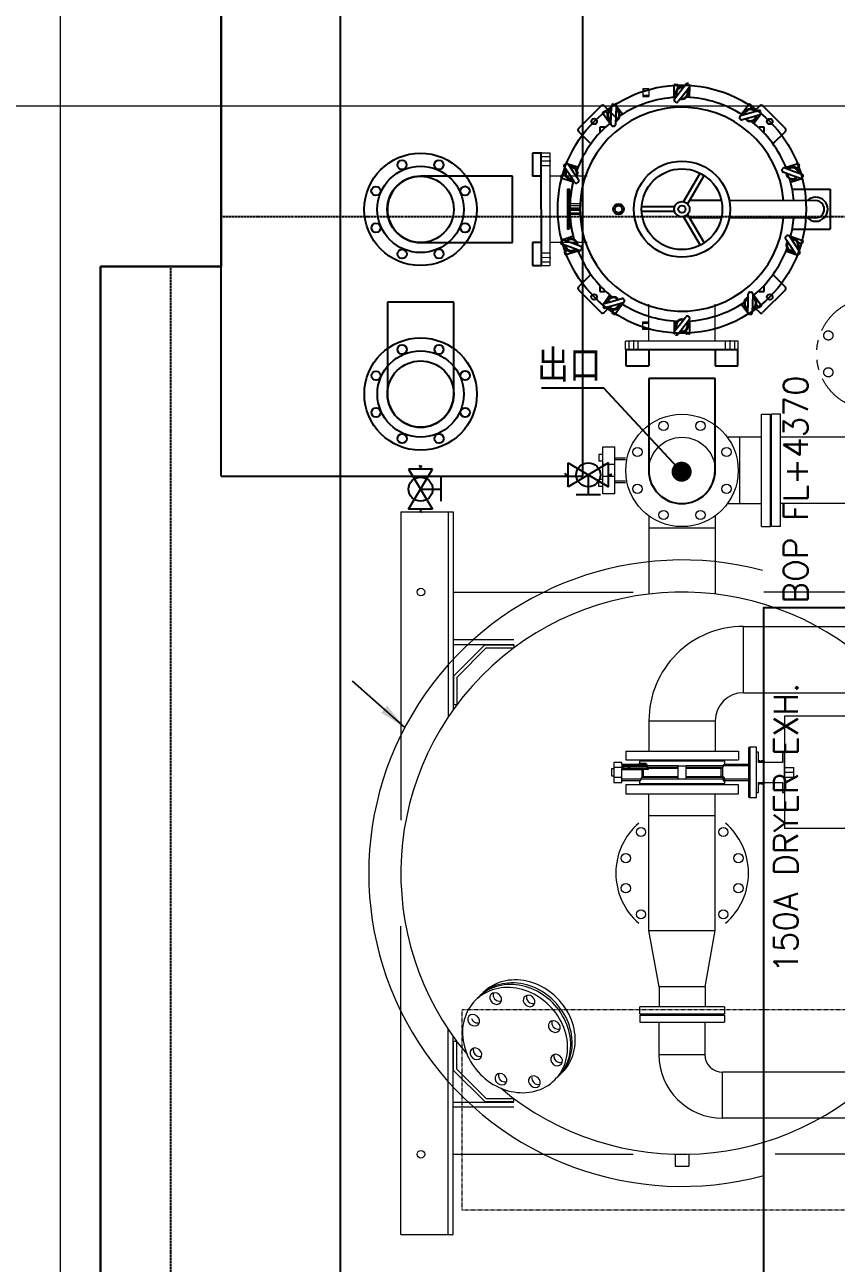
# Model space of a CAD drawing. Extents: x 0 to 160756, y 0 to 229247.
# Drawn here: x 54046 to 56066, y 92093 to 95177 of the extents above; entities that cross this region are included whole.
import ezdxf
from ezdxf.xclip import XClip

# ---------------------------------------------------------------- set-up
doc = ezdxf.new("R2010")
doc.units = 0
doc.header["$LTSCALE"] = 10
doc.header["$XCLIPFRAME"] = 2
for name, pattern in [('H12設備棟3F$0$CENTERK5', [6.916, 6.667, -0.083, 0.083, -0.083]), ('H12設備棟3F$0$DOTK1', [0.1, 0.05, -0.05]), ('H12設備棟3F$0$HIDDEN', [0.375, 0.25, -0.125]), ('H12設備棟3F$0$STYLE_18', [0.23669, 0.118345, -0.118345]), ('XCM7P30CDA$0$CENTER', [50.8, 31.75, -6.35, 6.35, -6.35]), ('XCM7Q30CDA-200K$0$ACAD_ISO04W100', [30, 24, -3, 0, -3]), ('XCM7Q30CDA-200K$0$DASHED2', [9.525, 6.35, -3.175]), ('XCM7Q30CDA-200K$0$PHANTOM', [2.5, 1.25, -0.25, 0.25, -0.25, 0.25, -0.25])]:
    doc.linetypes.add(name, pattern=pattern)
for name, color, linetype in [('H12設備棟3F$0$ARC-BEAM', 252, 'H12設備棟3F$0$HIDDEN'), ('H12設備棟3F$0$H-SIN', 252, 'H12設備棟3F$0$CENTERK5'), ('H12設備棟3F$0$KABE1', 252, 'Continuous'), ('H12設備棟3F$0$SETUBID', 252, 'H12設備棟3F$0$DOTK1'), ('H12設備棟3F$0$\uf4c9\ue50a', 252, 'Continuous'), ('XCM7P30CDA$0$CCL', 252, 'XCM7P30CDA$0$CENTER'), ('XCM7P30CDA$0$U-CDA-PIPE', 252, 'Continuous'), ('XCM7P30CDA$0$U-CDA-TXT-01', 252, 'Continuous'), ('XCM7Q30CDA-200K$0$UER-FUTUER', 9, 'Continuous'), ('XCM7Q30CDA-200K$0$圖層1', 1, 'Continuous')]:
    doc.layers.add(name, color=color, linetype=linetype)
doc.styles.add('XCM7P30CDA$0$aa-txt', font='simplex.shx', dxfattribs={"width": 0.8, "bigfont": 'chineset.shx'})
doc.styles.add('XCM7Q30CDA-200K$0$Standard', font='txt.shx', dxfattribs={"bigfont": 'chineset.shx'})
doc.dimstyles.new('XCM7Q30CDA-200K$0$STANDARD', dxfattribs={"dimtxt": 0.18, "dimasz": 0.18, "dimexe": 0.18, "dimexo": 0.0625, "dimgap": 0.09, "dimtad": 0, "dimtih": 1, "dimtoh": 1, "dimdec": 4, "dimzin": 0, "dimdsep": 46, "dimtxsty": 'XCM7Q30CDA-200K$0$Standard', "dimcen": 0.09, "dimadec": 0, "dimazin": 0, "dimtfac": 1, "dimtdec": 4, "dimtofl": 0, "dimtmove": 0, "dimatfit": 3, "dimfxl": 1, "dimtolj": 1, "dimtzin": 0, "dimarcsym": 0})

# ---------------------------------------------------------------- blocks, each defined once
blk = doc.blocks.new('H12設備棟3F')
at = {"layer": 'H12設備棟3F$0$ARC-BEAM'}
for p, q in [((54535.2, 94700.3), (62735.2, 94700.3)), ((54410.2, 86525.3), (54410.2, 94575.3))]:
    blk.add_line(p, q, dxfattribs=at)
at = {"layer": 'H12設備棟3F$0$H-SIN', "lineweight": 5}
for p, q in [((54135.2, 61882.1), (54135.2, 107531.3)), ((31421.4, 94975.3), (81271.4, 94975.3))]:
    blk.add_line(p, q, dxfattribs=at)
at = {"layer": 'H12設備棟3F$0$KABE1', "linetype": 'Continuous', "lineweight": 30}
for p, q in [((54535.2, 95375.3), (54535.2, 94575.3)), ((54235.2, 94575.3), (54235.2, 86525.3)), ((54535.2, 94575.3), (54235.2, 94575.3))]:
    blk.add_line(p, q, dxfattribs=at)
at = {"layer": 'H12設備棟3F$0$SETUBID', "linetype": 'H12設備棟3F$0$STYLE_18', "lineweight": 5}
blk.add_lwpolyline([(55135.2, 92725.3), (60635.2, 92725.3), (60635.2, 92225.3), (55135.2, 92225.3)], close=True, dxfattribs=at)
at = {"layer": 'H12設備棟3F$0$\uf4c9\ue50a'}
for p, q in [((54535.2, 94053.5), (54535.2, 95853.5)), ((55435.2, 94053.5), (55435.2, 95853.5)), ((54535.2, 94053.5), (55435.2, 94053.5))]:
    blk.add_line(p, q, dxfattribs=at)
blk.add_lwpolyline([(59885.2, 93725.3), (55885.2, 93725.3), (55885.2, 91225.3), (59885.2, 91225.3)], close=True, dxfattribs=at)
blk = doc.blocks.new('XCM7Q30CDA-200K$0$6F10K側')
at = {"layer": 'XCM7Q30CDA-200K$0$圖層1', "linetype": 'ByBlock', "lineweight": 13}
for p, q in [((0, 23), (0, 3)), ((280, 23), (280, 3))]:
    blk.add_line(p, q, dxfattribs=at)
at = {"layer": 'XCM7Q30CDA-200K$0$圖層1', "lineweight": 13}
for p, q in [((1, 24), (279, 24)), ((1, 2), (279, 2)), ((57.4, 2), (57.4, -89.8)), ((222.6, 2), (222.6, -89.8))]:
    blk.add_line(p, q, dxfattribs=at)
at = {"layer": 'XCM7Q30CDA-200K$0$圖層1', "linetype": 'XCM7Q30CDA-200K$0$DASHED2', "lineweight": 13}
for p, q in [((8.5, 24), (8.5, 2)), ((31.5, 24), (31.5, 2)), ((248.5, 24), (248.5, 2)), ((271.5, 24), (271.5, 2))]:
    blk.add_line(p, q, dxfattribs=at)
at = {"layer": 'XCM7Q30CDA-200K$0$圖層1', "linetype": 'XCM7Q30CDA-200K$0$ACAD_ISO04W100', "lineweight": 13}
for p, q in [((20, 26), (20, 0)), ((260, 26), (260, 0))]:
    blk.add_line(p, q, dxfattribs=at)
at = {"layer": 'XCM7Q30CDA-200K$0$圖層1', "linetype": 'ByBlock', "lineweight": 13}
for centre, start, end in [((1, 23), 90, 180), ((1, 3), 180, 270), ((279, 23), 0, 90), ((279, 3), 270, 0)]:
    blk.add_arc(centre, 1, start, end, dxfattribs=at)
blk = doc.blocks.new('XCM7Q30CDA-200K$0$A$C3A915B38')
at = {"lineweight": 20}
for p, q in [((32, 26.5), (0, 26.5)), ((0, 26.5), (0, 0)), ((32, 26.5), (32, 0)), ((32, 0), (0, 0))]:
    blk.add_line(p, q, dxfattribs=at)
at = {"linetype": 'XCM7Q30CDA-200K$0$DASHED2', "lineweight": 20}
for p, q in [((0, 22.2), (32, 22.2)), ((0, 4.2), (32, 4.2))]:
    blk.add_line(p, q, dxfattribs=at)
blk = doc.blocks.new('XCM7Q30CDA-200K$0$2分內牙')
at = {"lineweight": 18}
for p, q in [((0, 14.5), (0, 0)), ((19, 0), (0, 0)), ((18.5, 15), (0.5, 15)), ((19, 0), (19, 14.5))]:
    blk.add_line(p, q, dxfattribs=at)
at = {"linetype": 'XCM7Q30CDA-200K$0$DASHED2', "lineweight": 18}
for p, q in [((3.5, 15), (3.5, 0)), ((15.5, 15), (15.5, 0))]:
    blk.add_line(p, q, dxfattribs=at)
at = {"lineweight": 18}
for centre, start, end in [((0.5, 14.5), 90, 180), ((18.5, 14.5), 0, 90)]:
    blk.add_arc(centre, 0.5, start, end, dxfattribs=at)
blk = doc.blocks.new('XCM7Q30CDA-200K$0$_Dot')
at = {"color": 0, "linetype": 'ByBlock', "lineweight": -2}
blk.add_line((-0.5, 0), (-1, 0), dxfattribs=at)
at = {"color": 0, "linetype": 'ByBlock', "const_width": 0.5}
blk.add_lwpolyline([(-0.25, 0, 1), (0.25, 0, 1)], format="xyb", close=True, dxfattribs=at)
blk = doc.blocks.new('XCM7P30CDA$0$A$C9a307472')
at = {"layer": 'XCM7P30CDA$0$CCL'}
blk.add_line((29850, -8197.4), (29850, 27548.6), dxfattribs=at)
blk = doc.blocks.new('XCM7P30CDA$0$F22P2-CDA-07-C20-00$0$FlangeSide-16.52x10KG')
for p, q in [((-2.2, 14), (-2.2, 8.26)), ((0, 14), (-2.2, 14)), ((0, -14), (0, 14)), ((0, 8.26), (-2.2, 8.26)), ((0, -8.26), (-2.2, -8.26)), ((-2.2, -8.26), (-2.2, -14)), ((-2.2, -14), (0, -14))]:
    blk.add_line(p, q)
blk = doc.blocks.new('XCM7P30CDA$0$F22P2-CDA-07-C20-00$0$MV2-Ball-FTT')
for p, q in [((-3, 5), (3, 5)), ((0, 0), (0, 5)), ((-5.5, 0), (-5.85, 0.35)), ((-5.5, 0), (-5.85, -0.35)), ((-5, 0), (-5.5, 0)), ((-5, -3), (5, 3)), ((5, -3), (-5, 3)), ((-5, 3), (-5, -3)), ((5, 3), (5, -3)), ((5, 0), (5.5, 0)), ((5.5, 0), (5.85, 0.35)), ((5.5, 0), (5.85, -0.35))]:
    blk.add_line(p, q)
blk.add_circle((0, 0), 3)
blk = doc.blocks.new('XCM7P30CDA$0$F22P2-CDA-07-C20-00$0$Flange-16.52x10KG')
for centre, radius in [((0, 0), 14), ((0, 0), 10.75), ((-4.59, 11.09), 1.15), ((4.59, 11.09), 1.15), ((0, 0), 8.26), ((-11.09, 4.59), 1.15), ((11.09, 4.59), 1.15), ((-11.09, -4.59), 1.15), ((11.09, -4.59), 1.15), ((-4.59, -11.09), 1.15), ((4.59, -11.09), 1.15)]:
    blk.add_circle(centre, radius)
blk = doc.blocks.new('XCM7P30CDA$0$F22P2-CDA-07-C20-00$0$LRElbowDown-16.52')
for p, q in [((22.86, 8.26), (0, 8.26)), ((22.86, -8.26), (22.86, 8.26)), ((0, -8.26), (22.86, -8.26))]:
    blk.add_line(p, q)
blk.add_arc((0, 0), 8.26, 90, 270)
blk = doc.blocks.new('XCM7P30CDA$0$F22P2-CDA-07-C20-00$0$FlangeSide-16.52x150LB')
for p, q in [((-4, 13.95), (-4, 8.26)), ((0, 13.95), (-4, 13.95)), ((0, -13.95), (0, 13.95)), ((0, 8.26), (-4, 8.26)), ((0, -8.26), (-4, -8.26)), ((-4, -8.26), (-4, -13.95)), ((-4, -13.95), (0, -13.95))]:
    blk.add_line(p, q)
blk = doc.blocks.new('XCM7P30CDA$0$A$Cefb5f231')
at = {"layer": 'XCM7P30CDA$0$U-CDA-PIPE'}
for name, p, xscale, yscale, zscale, rotation in [('XCM7P30CDA$0$F22P2-CDA-07-C20-00$0$Flange-16.52x10KG', (-3807, 470.5), 9.999999999999998, 9.999999999999998, 9.999999999999998, 0.03842044991236915), ('XCM7P30CDA$0$F22P2-CDA-07-C20-00$0$FlangeSide-16.52x10KG', (-3506.4, 470.7), 9.999999999999998, 9.999999999999998, 9.999999999999998, 0.03842044991236915), ('XCM7P30CDA$0$F22P2-CDA-07-C20-00$0$LRElbowDown-16.52', (-3807, 470.5), 9.999999999999998, 9.999999999999998, 9.999999999999998, 0.03842044991226738), ('XCM7P30CDA$0$F22P2-CDA-07-C20-00$0$LRElbowDown-16.52', (-3806.7, 470.5), 9.999999999999998, 9.999999999999998, 9.999999999999998, 0.01573800234909779), ('XCM7P30CDA$0$F22P2-CDA-07-C20-00$0$LRElbowDown-16.52', (-3806.8, 10.7), 10, 10, 10, 90.03842044991228), ('XCM7P30CDA$0$F22P2-CDA-07-C20-00$0$Flange-16.52x10KG', (-3806.8, 10.7), 9.999999999999998, 9.999999999999998, 9.999999999999998, 0.03842044991236915), ('XCM7P30CDA$0$F22P2-CDA-07-C20-00$0$FlangeSide-16.52x150LB', (-3156.5, 121), 10.00000000000002, 10.00000000000002, 10.00000000000002, 90), ('XCM7P30CDA$0$F22P2-CDA-07-C20-00$0$LRElbowDown-16.52', (-3156.5, -179.6), 10, 10, 10, 90.01573800234904), ('XCM7P30CDA$0$F22P2-CDA-07-C20-00$0$MV2-Ball-FTT', (-3806.8, -226.2), 10, 10, 10, 270.015738002349), ('XCM7P30CDA$0$F22P2-CDA-07-C20-00$0$MV2-Ball-FTT', (-3389.4, -190.5), 9.999999999999998, 9.999999999999998, 9.999999999999998, 180.015738002349)]:
    blk.add_blockref(name, p, dxfattribs=dict(at, xscale=xscale, yscale=yscale, zscale=zscale, rotation=rotation))
blk = doc.blocks.new('XCM7P30CDA')
at = {"color": 4}
ref = blk.add_blockref('XCM7P30CDA$0$A$C9a307472', (24285.2, 95852.5), dxfattribs=at)
XClip(ref).set_block_clipping_path([(28505.8252583833, 11204.571428573), (50624.999999999, 21456.3991779214)])
blk.add_blockref('XCM7P30CDA$0$A$Cefb5f231', (58838.3, 94247.1))
at = {"layer": 'XCM7P30CDA$0$U-CDA-TXT-01', "style": 'XCM7P30CDA$0$aa-txt'}
for s, p in [('BOP FL+4370', (55994.9, 93735.8)), ('150A DRYER EXH.', (55970.6, 92816.2))]:
    blk.add_text(s, height=60, rotation=90, dxfattribs=at).set_placement(p)
blk = doc.blocks.new('XCM7Q30CDA-200K$0$A$C3f8f34e0')
at = {"linetype": 'Continuous', "lineweight": 13}
for p, q in [((-802.2, 1266), (-780.2, 1266)), ((-802.2, 986), (-802.2, 1266)), ((-780.2, 986), (-780.2, 1266)), ((-755.2, 1266), (-777.2, 1266)), ((-777.2, 986), (-777.2, 1266)), ((-755.2, 986), (-755.2, 1266)), ((-802.2, 1208.6), (-887.2, 1208.6)), ((-857.2, 1208.6), (-857.2, 1043.4)), ((847.8, 1208.5), (-755.2, 1208.5)), ((-1197.5, 1184.5), (-1167.2, 1184.5)), ((-1197.5, 1141.2), (-1197.5, 1184.5)), ((-1167.2, 1141.2), (-1167.2, 1184.5)), ((-1207.5, 1165.7), (-1207.5, 1148.7)), ((-1197.5, 1165.7), (-1207.5, 1165.7)), ((-1197.5, 1148.7), (-1207.5, 1148.7)), ((-1167.2, 1141.2), (-1197.5, 1141.2)), ((-1197.5, 1110.8), (-1197.5, 1141.2)), ((-1140.6, 1156.3), (-1167.2, 1156.3)), ((-1140.6, 1156.3), (-1167.2, 1156.3)), ((-1141.1, 1152.5), (-1167.2, 1152.5)), ((-1141.1, 1152.5), (-1167.2, 1152.5)), ((-1167.2, 1110.8), (-1167.2, 1141.2)), ((-1167.2, 1110.8), (-1197.5, 1110.8)), ((-1197.5, 1068), (-1197.5, 1110.8)), ((-1167.2, 1068), (-1167.2, 1110.8)), ((-1207.5, 1086.3), (-1207.5, 1103.3)), ((-1197.5, 1103.3), (-1207.5, 1103.3)), ((-1197.5, 1086.3), (-1207.5, 1086.3)), ((-1141.1, 1099.5), (-1167.2, 1099.5)), ((-1141.1, 1099.5), (-1167.2, 1099.5)), ((-1167.2, 1095.7), (-1140.6, 1095.7)), ((-1167.2, 1095.7), (-1140.6, 1095.7)), ((-1167.2, 1068), (-1197.5, 1068)), ((-887.2, 1043.4), (-802.2, 1043.4)), ((847.8, 1043.5), (-755.2, 1043.5)), ((-1082.7, 1012.9), (-1082.7, 818.1)), ((-917.7, 1012.9), (-917.7, 818.1)), ((-1082.8, 983), (-917.6, 983)), ((-802.2, 986), (-780.2, 986)), ((-755.2, 986), (-777.2, 986)), ((-834.7, 433.5), (-834.7, 314.5)), ((-814.7, 436.5), (-831.7, 436.5)), ((-831.7, 436.5), (-831.7, 311.5)), ((-814.7, 311.5), (-814.7, 436.5)), ((-1105.7, 402), (-1105.7, 397)), ((-893.7, 402), (-1105.7, 402)), ((-893.7, 394), (-893.7, 402)), ((-809.7, 424), (-814.7, 424)), ((-809.7, 399), (-809.7, 424)), ((-806.6, 402.5), (-809.7, 402.5)), ((-806.7, 399), (-806.7, 402.5)), ((-796.6, 402.5), (-802.7, 402.5)), ((-802.7, 402.5), (-802.7, 399)), ((-796.7, 402.5), (-796.7, 399)), ((-744.7, 424), (-749.7, 424)), ((-749.7, 424), (-749.7, 399)), ((-744.7, 324), (-744.7, 424)), ((-1169.7, 382.5), (-1175.7, 382.5)), ((-1175.7, 382.5), (-1175.7, 365.5)), ((-1149.7, 399), (-1169.7, 399)), ((-1169.7, 399), (-1169.7, 386)), ((-1149.5, 386), (-1169.7, 386)), ((-1169.7, 386), (-1169.7, 362)), ((-1149.7, 394), (-1149.7, 399)), ((-1146.7, 394), (-1149.7, 394)), ((-1149.7, 391), (-1149.7, 387)), ((-1149.7, 391), (-1147.2, 391)), ((-1147.2, 387), (-1149.7, 387)), ((-1149.7, 362), (-1149.7, 384)), ((-1149.7, 384), (-1146.7, 384)), ((-1149.7, 381), (-1099.8, 381)), ((-1147.2, 391), (-1134.1, 391)), ((-1147.2, 387), (-1147.2, 391)), ((-1134.1, 387), (-1147.2, 387)), ((-1145.7, 394), (-1146.7, 394)), ((-1146.7, 384), (-1145.7, 384)), ((-1132.6, 394), (-1145.7, 394)), ((-1145.7, 384), (-1132.6, 384)), ((-1134.1, 391), (-1134.1, 387)), ((-1134.1, 391), (-1130.4, 391)), ((-1134.1, 387), (-1130.4, 387)), ((-1131.1, 394), (-1132.6, 394)), ((-1132.6, 384), (-1131.1, 384)), ((-1093, 394), (-1131.1, 394)), ((-1131.1, 384), (-1087.9, 384)), ((-1130.4, 387), (-1130.4, 391)), ((-1130.4, 391), (-1090.3, 391)), ((-1089.5, 387), (-1130.4, 387)), ((-1105.6, 397), (-1090.4, 397)), ((-1099.8, 381), (-1099.8, 384)), ((-1099.8, 381), (-1096.9, 381)), ((-1099.8, 381), (-1099.8, 361)), ((-1096.9, 381), (-1096.9, 363.9)), ((-1085.4, 381), (-1096.9, 381)), ((-1090.3, 391), (-1090.3, 390)), ((-1090.3, 391), (-1087.1, 391)), ((-1090.3, 390), (-1087.1, 390)), ((-1087.1, 391), (-1087.1, 390)), ((-1009.7, 390), (-1087.1, 390)), ((-1084.5, 387), (-1009.7, 387)), ((-1009.7, 384.1), (-1082.4, 384.1)), ((-1009.7, 390), (-989.7, 390)), ((-1009.7, 358), (-1009.7, 390)), ((-896.7, 390), (-989.7, 390)), ((-989.7, 358), (-989.7, 390)), ((-989.7, 387), (-899.2, 387)), ((-902.4, 384.1), (-989.7, 384.1)), ((-902.4, 363.9), (-902.4, 384.1)), ((-899.2, 387), (-899.5, 387)), ((-899.5, 387), (-899.5, 363.9)), ((-896.7, 390), (-896.7, 391)), ((-896.7, 391), (-834.7, 391)), ((-834.7, 394), (-896, 394)), ((-749.7, 399), (-809.7, 399)), ((-804.7, 400.5), (-804.7, 399)), ((-794.7, 399), (-794.7, 400.5)), ((-744.7, 386), (-721.7, 386)), ((-721.7, 374), (-744.7, 374)), ((-721.7, 374), (-721.7, 386)), ((-721.7, 362), (-721.7, 374)), ((-1175.7, 365.5), (-1169.7, 365.5)), ((-1169.7, 362), (-1149.7, 362)), ((-1169.7, 362), (-1169.7, 349)), ((-1169.7, 349), (-1149.7, 349)), ((-1149.7, 349), (-1149.7, 362)), ((-1102.7, 357), (-1149.7, 357)), ((-1149.7, 354), (-1103.4, 354)), ((-1105.7, 354), (-1105.7, 346)), ((-1105.7, 346), (-893.7, 346)), ((-1102.7, 358), (-1102.7, 357)), ((-1102.7, 358), (-1009.7, 358)), ((-1009.7, 361), (-1100.1, 361)), ((-1100.1, 361), (-1099.8, 361)), ((-1096.9, 363.9), (-1009.7, 363.9)), ((-1009.7, 358), (-989.7, 358)), ((-989.7, 363.9), (-902.4, 363.9)), ((-900, 361), (-989.7, 361)), ((-989.7, 358), (-897.2, 358)), ((-899.5, 363.9), (-902.4, 363.9)), ((-899.5, 363.9), (-900, 361)), ((-897.2, 357), (-897.2, 358)), ((-894.3, 358), (-897.2, 358)), ((-894.3, 357), (-897.2, 357)), ((-893.8, 351), (-895.9, 351)), ((-894.3, 358), (-894.3, 357)), ((-834.7, 357), (-894.3, 357)), ((-893.7, 346), (-893.7, 351)), ((-892.9, 354), (-834.7, 354)), ((-809.7, 349), (-749.7, 349)), ((-809.7, 324), (-809.7, 349)), ((-809.7, 345.5), (-806.6, 345.5)), ((-806.7, 349), (-806.7, 345.5)), ((-804.7, 349), (-804.7, 347.5)), ((-802.7, 349), (-802.7, 345.5)), ((-802.7, 345.5), (-796.6, 345.5)), ((-796.7, 349), (-796.7, 345.5)), ((-794.7, 347.5), (-794.7, 349)), ((-749.7, 349), (-749.7, 324)), ((-744.7, 362), (-721.7, 362)), ((-831.7, 311.5), (-814.7, 311.5)), ((-814.7, 324), (-809.7, 324)), ((-749.7, 324), (-744.7, 324)), ((-1056.8, -160), (-1082.4, -20)), ((-942.8, -160), (-917.4, -20)), ((-1056.8, -160), (-1056.8, -209.4)), ((-942.8, -160), (-1056.8, -160)), ((-942.8, -160), (-942.8, -209.4)), ((-894.8, -209.4), (-1104.8, -209.4)), ((-1104.8, -227.4), (-1104.8, -209.4)), ((-894.8, -209.4), (-894.8, -227.4)), ((-1104.8, -227.4), (-894.8, -227.4))]:
    blk.add_line(p, q, dxfattribs=at)
at = {"lineweight": 13}
for p, q in [((-1699.7, 1023), (-1699.7, 255)), ((-1699.7, 1023), (-1569.7, 1023)), ((-1581.7, 1023), (-1581.7, 512.2)), ((-1569.7, 1023), (-1569.7, 529.5)), ((-1568.7, 822.9), (-1121.8, 822.9)), ((870.4, 822.9), (-796.2, 822.9)), ((-847.4, 572.4), (-847.4, 737.6)), ((-847.4, 737.6), (755.1, 737.6)), ((-1568.7, 704.9), (-1418.7, 704.9)), ((-1568.7, 692.9), (-1418.7, 692.9)), ((-1568.7, 614), (-1490.8, 691.9)), ((-1560.7, 610.7), (-1487.5, 683.9)), ((-1490.8, 691.9), (-1418.7, 691.9)), ((-1487.5, 683.9), (-1418.7, 683.9)), ((-1418.7, 691.9), (-1418.7, 683.9)), ((-1568.7, 614), (-1568.7, 541.9)), ((-1560.7, 610.7), (-1560.7, 541.9)), ((-847.4, 572.4), (755.1, 572.4)), ((-1560.7, 541.9), (-1568.7, 541.9)), ((-1082.5, 502.6), (-917.5, 502.6)), ((-1082.3, 502.8), (-1082.3, 427)), ((-917.3, 502.8), (-917.3, 427)), ((-1139.7, 427), (-1139.7, 405)), ((-1139.7, 427), (-859.7, 427)), ((-1139.7, 405), (-859.7, 405)), ((-859.7, 427), (-859.7, 405)), ((-859.7, 343), (-1139.7, 343)), ((-1139.7, 343), (-1139.7, 321)), ((-859.7, 321), (-859.7, 343)), ((-1139.7, 321), (-859.7, 321)), ((-1082.3, 266), (-1082.3, 321)), ((-917.3, 266), (-917.3, 321)), ((-917.3, 266), (-1082.3, 266)), ((-1082.3, -20), (-1082.3, 266)), ((-917.3, -20), (-917.3, 266)), ((-1699.7, -777), (-1699.7, -9)), ((-1082.3, -20), (-917.3, -20)), ((-1104.8, -230.4), (-894.8, -230.4)), ((-1104.8, -230.4), (-1104.8, -248.4)), ((-894.8, -230.4), (-894.8, -248.4)), ((-1581.7, -777), (-1581.7, -266.2)), ((-1104.8, -248.4), (-894.8, -248.4)), ((-1057.5, -248.4), (-1057.5, -328.4)), ((-943.5, -248.4), (-943.5, -328.4)), ((-1569.7, -777), (-1569.7, -283.5)), ((-1568.7, -368), (-1568.7, -295.9)), ((-1560.7, -295.9), (-1568.7, -295.9)), ((-1560.7, -364.7), (-1560.7, -295.9)), ((-1057.8, -328.4), (-943.5, -328.4)), ((-1057.5, -328.4), (-943.5, -328.4)), ((-1568.7, -368), (-1490.8, -445.9)), ((-1560.7, -364.7), (-1487.5, -437.9)), ((-377.8, -372.6), (-899, -372.8)), ((-899, -487.1), (-899, -372.8)), ((-1568.7, -446.9), (-1418.7, -446.9)), ((-1568.7, -458.9), (-1418.7, -458.9)), ((-1490.8, -445.9), (-1418.7, -445.9)), ((-1487.5, -437.9), (-1418.7, -437.9)), ((-1418.7, -445.9), (-1418.7, -437.9)), ((-377.8, -486.9), (-898.7, -487.1)), ((-1568.7, -576.9), (-1121.8, -576.9)), ((-1016.8, -576.7), (-1016.8, -606.7)), ((-982.8, -576.7), (-982.8, -606.7)), ((-421.3, -576.9), (-768.2, -576.9)), ((-1016.8, -606.7), (-982.8, -606.7)), ((-1699.7, -777), (-1569.7, -777))]:
    blk.add_line(p, q, dxfattribs=at)
at = {"lineweight": 13, "ltscale": 20}
for p, q in [((-744.7, 514), (-744.7, 234)), ((-459.7, 514), (-744.7, 514)), ((-459.7, 234), (-744.7, 234))]:
    blk.add_line(p, q, dxfattribs=at)
at = {"linetype": 'Continuous', "lineweight": 13, "flags": 128}
for points in [[(-1145.7, 394), (-1146.2, 393.8), (-1146.7, 393.1), (-1147.1, 392.1), (-1147.2, 391)], [(-1147.2, 387), (-1147.1, 385.9), (-1146.7, 384.9), (-1146.2, 384.2), (-1145.7, 384)], [(-1132.6, 394), (-1133.2, 393.8), (-1133.7, 393.1), (-1134, 392.1), (-1134.1, 391)], [(-1132.6, 384), (-1133.2, 384.2), (-1133.7, 384.9), (-1134, 385.9), (-1134.1, 387)], [(-1090.4, 397), (-1089.2, 396.5), (-1088.1, 395.3), (-1087.4, 393.3), (-1087.2, 392.2), (-1087.1, 391)], [(-1090.3, 390), (-1090.1, 388.4), (-1089.5, 387)], [(-1085.6, 385.5), (-1087.6, 386), (-1089.5, 387)], [(-1087.1, 390), (-1087, 389.2), (-1086.6, 388.5)], [(-896, 394), (-896.2, 393.8), (-896.4, 393.3), (-896.6, 392.5), (-896.6, 391.6), (-896.7, 391)], [(-1103.4, 354), (-1103.1, 354.2), (-1102.9, 354.7), (-1102.8, 355.5), (-1102.7, 356.4), (-1102.7, 357)], [(-895.9, 351), (-896.3, 351.5), (-896.8, 352.8), (-897.1, 354.7), (-897.2, 357)], [(-1311.3, -385.9), (-1310.8, -385.4), (-1305.6, -380.7), (-1300.8, -375.5), (-1296.3, -370.1), (-1292.2, -364.3), (-1288.4, -358.3), (-1285.1, -352), (-1282.1, -345.5), (-1279.6, -338.7), (-1277.5, -331.8), (-1275.8, -324.6), (-1274.5, -317.4), (-1273.7, -310), (-1273.4, -302.5), (-1273.4, -295), (-1274, -287.4), (-1274.9, -279.7), (-1276.3, -272.1), (-1278.1, -264.5), (-1280.4, -257), (-1283, -249.6), (-1286.1, -242.2), (-1289.6, -235), (-1293.5, -228), (-1297.7, -221.1), (-1302.3, -214.4), (-1307.3, -208), (-1312.5, -201.8), (-1318.1, -195.9), (-1324, -190.2), (-1330.1, -184.9), (-1336.5, -179.9), (-1343.2, -175.3), (-1350, -171), (-1357, -167), (-1364.2, -163.5), (-1371.5, -160.3), (-1378.9, -157.6), (-1386.4, -155.3), (-1394, -153.4), (-1401.6, -152), (-1409.2, -150.9), (-1416.8, -150.4), (-1424.3, -150.2), (-1431.8, -150.5), (-1439.2, -151.3), (-1446.5, -152.5), (-1453.6, -154.1), (-1460.6, -156.2), (-1467.3, -158.7), (-1473.9, -161.5), (-1480.2, -164.8), (-1486.3, -168.5), (-1492, -172.6), (-1497.5, -177.1), (-1502.7, -181.9), (-1507.5, -187), (-1508.4, -188)], [(-1309.6, -384.7), (-1309.4, -384.5), (-1304.6, -379.4), (-1300.1, -374), (-1296, -368.2), (-1292.2, -362.2), (-1288.9, -355.9), (-1285.9, -349.4), (-1283.4, -342.6), (-1281.3, -335.7), (-1279.6, -328.5), (-1278.4, -321.3), (-1277.5, -313.9), (-1277.2, -306.4), (-1277.2, -298.9), (-1277.8, -291.3), (-1278.7, -283.6), (-1280.1, -276), (-1281.9, -268.4), (-1284.2, -260.9), (-1286.9, -253.5), (-1289.9, -246.1), (-1293.4, -238.9), (-1297.3, -231.9), (-1301.5, -225), (-1306.1, -218.3), (-1311.1, -211.9), (-1316.3, -205.7), (-1321.9, -199.8), (-1327.8, -194.1), (-1333.9, -188.8), (-1340.3, -183.8), (-1347, -179.1), (-1353.8, -174.8), (-1360.8, -170.9), (-1368, -167.4), (-1375.3, -164.2), (-1382.7, -161.5), (-1390.2, -159.2), (-1397.8, -157.3), (-1405.4, -155.9), (-1413, -154.8), (-1420.6, -154.3), (-1428.1, -154.1), (-1435.6, -154.4), (-1443, -155.2), (-1450.3, -156.4), (-1457.4, -158), (-1464.4, -160.1), (-1471.1, -162.5), (-1477.7, -165.4), (-1484, -168.7), (-1490.1, -172.4), (-1495.9, -176.5), (-1501.3, -181), (-1506.4, -185.6)], [(-1298.2, -373.3), (-1298, -373.2), (-1293.2, -368), (-1288.7, -362.6), (-1284.6, -356.8), (-1280.8, -350.8), (-1277.5, -344.5), (-1274.5, -338), (-1272, -331.2), (-1269.9, -324.3), (-1268.2, -317.1), (-1267, -309.9), (-1266.2, -302.5), (-1265.8, -295), (-1265.9, -287.5), (-1266.4, -279.9), (-1267.3, -272.2), (-1268.7, -264.6), (-1270.5, -257), (-1272.8, -249.5), (-1275.5, -242.1), (-1278.5, -234.7), (-1282, -227.5), (-1285.9, -220.5), (-1290.1, -213.6), (-1294.7, -206.9), (-1299.7, -200.5), (-1305, -194.3), (-1310.5, -188.4), (-1316.4, -182.7), (-1322.6, -177.4), (-1329, -172.4), (-1335.6, -167.8), (-1342.4, -163.5), (-1349.4, -159.5), (-1356.6, -156), (-1363.9, -152.8), (-1371.3, -150.1), (-1378.8, -147.8), (-1386.4, -145.9), (-1394, -144.5), (-1401.6, -143.4), (-1409.2, -142.9), (-1416.8, -142.7), (-1424.2, -143), (-1431.6, -143.8), (-1438.9, -145), (-1446, -146.6), (-1453, -148.7), (-1459.7, -151.2), (-1466.3, -154.1), (-1472.6, -157.4), (-1478.7, -161), (-1484.5, -165.1), (-1489.9, -169.6), (-1495, -174.2)], [(-1536.7, -324.3), (-1533.6, -331.7), (-1530.1, -338.9), (-1526.2, -345.9), (-1522, -352.8), (-1517.4, -359.5), (-1512.4, -365.9), (-1507.2, -372.1), (-1501.6, -378), (-1495.7, -383.7), (-1489.6, -389), (-1483.2, -394), (-1476.5, -398.7), (-1469.7, -403), (-1462.7, -406.9), (-1455.5, -410.4), (-1448.2, -413.6), (-1440.8, -416.3), (-1433.3, -418.6), (-1425.7, -420.5), (-1418.1, -421.9), (-1410.5, -423), (-1402.9, -423.5), (-1395.4, -423.7), (-1387.9, -423.4), (-1380.5, -422.6), (-1373.2, -421.4), (-1366.1, -419.8), (-1359.1, -417.7), (-1352.4, -415.3), (-1345.8, -412.4), (-1339.5, -409.1), (-1333.4, -405.4), (-1327.7, -401.3), (-1322.2, -396.8), (-1317, -392), (-1312.2, -386.9), (-1307.7, -381.5), (-1303.6, -375.7), (-1299.8, -369.7), (-1296.5, -363.4), (-1293.5, -356.8), (-1291, -350.1), (-1288.9, -343.2), (-1287.2, -336), (-1285.9, -328.8), (-1285.1, -321.4), (-1284.8, -313.9), (-1284.8, -306.4), (-1285.3, -298.8), (-1286.3, -291.1), (-1287.7, -283.5), (-1289.5, -275.9), (-1291.8, -268.4), (-1294.4, -261), (-1297.5, -253.6), (-1301, -246.4), (-1304.9, -239.4), (-1309.1, -232.5), (-1313.7, -225.8), (-1318.7, -219.4), (-1323.9, -213.2), (-1329.5, -207.3), (-1335.4, -201.6), (-1341.5, -196.3), (-1347.9, -191.3), (-1354.6, -186.6), (-1361.4, -182.3), (-1368.4, -178.4), (-1375.6, -174.9), (-1382.9, -171.7), (-1390.3, -169), (-1397.8, -166.7), (-1405.4, -164.8), (-1413, -163.3), (-1420.6, -162.3), (-1428.2, -161.8), (-1435.7, -161.6), (-1443.2, -161.9), (-1450.6, -162.7), (-1457.9, -163.9), (-1465, -165.5), (-1472, -167.6), (-1478.7, -170), (-1485.3, -172.9), (-1491.6, -176.2), (-1497.7, -179.9), (-1503.4, -184), (-1508.9, -188.5), (-1514.1, -193.3), (-1518.9, -198.4), (-1523.4, -203.8), (-1527.5, -209.6), (-1531.3, -215.6), (-1534.6, -221.9), (-1537.6, -228.4), (-1540.1, -235.2), (-1542.2, -242.1), (-1543.9, -249.3), (-1545.2, -256.5), (-1546, -263.9), (-1546.3, -271.4), (-1546.3, -278.9), (-1545.8, -286.5), (-1544.8, -294.2), (-1543.4, -301.8), (-1541.6, -309.4), (-1539.3, -316.9), (-1536.7, -324.3)]]:
    blk.add_lwpolyline(points, dxfattribs=at)
at = {"linetype": 'XCM7Q30CDA-200K$0$PHANTOM', "lineweight": 13, "ltscale": 10}
for centre, radius in [((-525, 1416.3), 140), ((-635.9, 1462.2), 11.5), ((-635.9, 1370.4), 11.5)]:
    blk.add_circle(centre, radius, dxfattribs=at)
at = {"linetype": 'Continuous', "lineweight": 13}
for centre, radius in [((-1000.2, 1126), 140), ((-1046.1, 1236.9), 11.5), ((-954.3, 1236.9), 11.5), ((-1000.2, 1126), 82.6), ((-1111.1, 1171.9), 11.5), ((-889.3, 1171.9), 11.5), ((-1111.1, 1080.1), 11.5), ((-889.3, 1080.1), 11.5), ((-1046.1, 1015.1), 11.5), ((-954.3, 1015.1), 11.5)]:
    blk.add_circle(centre, radius, dxfattribs=at)
at = {"lineweight": 13}
for centre, radius in [((-1649.9, 823), 9.5), ((-1102.3, 225.5), 11.5), ((-897.3, 225.5), 11.5), ((-1139.9, 160.5), 11.5), ((-859.7, 160.5), 11.5), ((-1139.9, 85.5), 11.5), ((-859.7, 85.5), 11.5), ((-1102.3, 20.5), 11.5), ((-897.3, 20.5), 11.5), ((-1649.9, -577), 9.5)]:
    blk.add_circle(centre, radius, dxfattribs=at)
at = {"lineweight": 13, "ltscale": 50}
blk.add_arc((-999.8, 123), 780, 75.1428, 284.8572, dxfattribs=at)
at = {"lineweight": 13}
for centre, radius, start, end in [((-999.8, 123), 700, 229.9129, 220.1186), ((-847.5, 502.6), 235, 89.9654, 180), ((-847.4, 502.3), 70.1, 90, 179.7201), ((-999.8, 123), 165, 130.8852, 229.0466), ((-999.8, 123), 165, 310.9548, 49.1148), ((-899, -328.4), 158.8, 180, 270), ((-899, -328.4), 44.5, 180, 270)]:
    blk.add_arc(centre, radius, start, end, dxfattribs=at)
at = {"linetype": 'Continuous', "lineweight": 13}
for centre, radius, start, end in [((-831.7, 433.5), 3, 90.0187, 180), ((-806.7, 400.5), 2, 0, 90.0179), ((-802.7, 400.5), 2, 90.0179, 180), ((-796.7, 400.5), 2, 0, 90.0179), ((-1146.7, 391), 3, 90, 180), ((-1146.7, 387), 3, 180, 270), ((-1133.8, 391.7), 3.55, 348.6309, 40.3907), ((-1133.8, 386.3), 3.55, 319.6093, 11.3691), ((-1108.7, 397), 3, 270, 359.7636), ((-1099.9, 381.1), 2.95, 358.9439, 88.9009), ((-1093.3, 396.9), 2.9, 276.4929, 2.3779), ((-1093.3, 391.1), 2.95, 358.7054, 83.8874), ((-1081.2, 374.3), 15.2, 111.0254, 123.429), ((-1088.1, 386.8), 2.8, 272.7153, 333.424), ((-1088.2, 381.2), 2.8, 355.7064, 84.9394), ((-1084, 390), 2.99, 209.9699, 260.9854), ((-1083.5, 385.2), 2.09, 117.7308, 170.3443), ((-1086.5, 379.5), 6.09, 48.5578, 81.5846), ((-1086.2, 384.7), 3.8, 281.9243, 350.4479), ((-1085.3, 384.3), 2.89, 356.2346, 73.1756), ((-898.4, 383), 4.15, 105.567, 164.6508), ((-899.7, 390), 3.03, 278.5929, 359.3404), ((-1099.7, 358), 3.03, 98.5929, 179.3404), ((-1101, 365.1), 4.2, 285.9627, 344.255), ((-899.5, 363.9), 2.95, 178.8478, 259.4398), ((-900.3, 357.9), 3.1, 2.2813, 83.8474), ((-900.4, 357.9), 6.06, 0.7866, 81.6495), ((-892.9, 351), 2.97, 90.6019, 180.5895), ((-891.5, 356.5), 2.86, 169.7805, 240.7051), ((-890.7, 351), 3, 90, 179.6051), ((-806.7, 347.5), 2, 270.0179, 0), ((-802.7, 347.5), 2, 180, 270.0179), ((-796.7, 347.5), 2, 270.0179, 0), ((-831.7, 314.5), 3, 180, 270.0187), ((-1456.2, -179.4), 14.3, 162.4752, 202.2011), ((-1454.2, -179.3), 16.3, 199.8334, 284.2665), ((-1373, -185.9), 14.3, 162.4752, 202.2011), ((-1370.9, -185.7), 16.3, 199.8334, 284.2665), ((-1508.7, -233.2), 16.8, 200.8399, 272.4358), ((-1310.2, -249.4), 14.3, 162.4752, 202.2011), ((-1308.2, -249.2), 16.3, 199.8334, 284.2665), ((-1505.4, -317.3), 14.3, 162.4752, 202.2011), ((-1503.4, -317.1), 16.3, 199.8334, 284.2665), ((-1304.7, -332.7), 14.3, 162.4752, 202.2011), ((-1302.7, -332.6), 16.3, 199.8334, 284.2665), ((-1442.7, -380.8), 14.3, 162.4752, 202.2011), ((-1440.6, -380.6), 16.3, 199.8334, 284.2665), ((-1358.9, -386.9), 15.1, 175.136, 201.5536), ((-1357.6, -386.9), 16.3, 199.8334, 284.2665)]:
    blk.add_arc(centre, radius, start, end, dxfattribs=at)
at = {"linetype": 'Continuous', "lineweight": 13, "extrusion": (0, 0, -1)}
for centre in [(-1463.7, -189.3), (-1380.6, -195.2), (-1518.6, -243.2), (-1317.9, -259.1), (-1513.1, -326.6), (-1312.4, -342.3), (-1450.7, -390.1), (-1367.4, -396.3)]:
    blk.add_ellipse(centre, major_axis=(-12, 10), ratio=0.851615, dxfattribs=at)
at = {"lineweight": 13, "insert": (-1201.1, 1427), "char_height": 80, "width": 1570.211, "attachment_point": 3, "style": 'XCM7Q30CDA-200K$0$Standard'}
blk.add_mtext('出口', dxfattribs=at)
at = {"lineweight": 13}
blk.add_leader([(-1001.1, 1122.8), (-1194.5, 1330.8), (-1349.6, 1330.8)], dimstyle='XCM7Q30CDA-200K$0$STANDARD', override={"dimasz": 50, "dimtad": 0, "dimldrblk": 'XCM7Q30CDA-200K$0$_Dot'}, dxfattribs=at)
at = {"linetype": 'Continuous', "lineweight": 13}
blk.add_leader([(-1689.2, 485), (-1819.8, 600.8)], dimstyle='XCM7Q30CDA-200K$0$STANDARD', override={"dimtxt": 50, "dimasz": 70, "dimexo": 10, "dimgap": 10, "dimdle": 2.62089e-305}, dxfattribs=at)
blk = doc.blocks.new('XCM7Q30CDA-200K')
blk.add_lwpolyline([(58482.2, 80215.3), (54832.5, 80215.3), (54832.5, 95293.9), (58482.2, 95293.9)], close=True)
at = {"layer": 'XCM7Q30CDA-200K$0$UER-FUTUER'}
for p, q in [((55662.9, 95025.8), (55670.5, 95028.6)), ((55662.9, 94998), (55662.9, 95027.7)), ((55663.8, 95028.6), (55670.5, 95028.6)), ((55671.5, 95019.4), (55671.5, 95027.7)), ((55677.5, 95011.1), (55691.7, 95029.2)), ((55663.3, 94993.1), (55677.5, 95011.1)), ((55666.5, 94997.1), (55663.8, 94997.1)), ((55686.5, 95004.1), (55672.4, 94986)), ((55700.7, 95022.1), (55686.5, 95004.1)), ((55700.2, 94997.1), (55693.8, 94997.1)), ((55701.1, 94998), (55701.2, 95022.8)), ((55424.6, 94919), (55481.2, 94975.5)), ((55484.7, 94958.7), (55490.2, 94962.6)), ((55485.7, 94955.8), (55490.2, 94962.6)), ((55517.5, 94946.2), (55488.3, 94975.5)), ((55500.5, 94963.3), (55488.3, 94975.5)), ((55506.1, 94952.6), (55506.9, 94975.5)), ((55518.4, 94975.1), (55517.6, 94952.1)), ((55532.9, 94955.8), (55518.3, 94975.9)), ((55665.7, 94985.2), (55664.2, 94986.3)), ((55831.1, 94955.8), (55848.5, 94979.8)), ((55847.4, 94978.2), (55855.3, 94976)), ((55849.9, 94980), (55855.3, 94976)), ((55850.6, 94968), (55855.5, 94974.7)), ((55850.6, 94957.8), (55872.7, 94964.1)), ((55863.5, 94963.2), (55875.8, 94975.4)), ((55863.5, 94963.2), (55875.8, 94975.4)), ((55882.8, 94975.4), (55939.4, 94918.8)), ((55502, 94933.4), (55484.5, 94957.4)), ((55496.4, 94955.7), (55491.5, 94962.4)), ((55505.4, 94934.7), (55503.3, 94933.1)), ((55505.3, 94929.6), (55506.1, 94952.6)), ((55517.6, 94952.1), (55516.7, 94929.2)), ((55532.7, 94954.5), (55527.5, 94950.7)), ((55825.8, 94943.7), (55825.2, 94945.6)), ((55828.5, 94951.5), (55850.6, 94957.8)), ((55833.4, 94952.9), (55831.3, 94954.4)), ((55853.8, 94946.7), (55831.7, 94940.4)), ((55875.8, 94953), (55853.8, 94946.7)), ((55860.7, 94933.1), (55855.5, 94936.8)), ((55862, 94933.3), (55876.6, 94953.3)), ((55453.9, 94882.6), (55424.6, 94911.9)), ((55453.9, 94882.6), (55424.6, 94911.9)), ((55490.1, 94922.7), (55477.4, 94922.7)), ((55477.4, 94922.7), (55477.4, 94910)), ((55511.8, 94924.6), (55509.9, 94924.7)), ((55886.6, 94922.6), (55873.9, 94922.6)), ((55886.6, 94909.9), (55886.6, 94922.6)), ((55910.1, 94882.5), (55939.4, 94911.7)), ((55910.1, 94882.5), (55939.4, 94911.7)), ((55401.8, 94804.4), (55389, 94823.5)), ((55421.6, 94822.8), (55398, 94830.5)), ((55398.6, 94829.9), (55411.4, 94810.8)), ((55411.4, 94810.8), (55424.2, 94791.8)), ((55422.2, 94821.6), (55420.3, 94815.5)), ((55930.9, 94816.1), (55931.6, 94817.9)), ((55955.3, 94802.1), (55933.8, 94810)), ((55937.7, 94820.7), (55959.3, 94812.9)), ((55942.5, 94819), (55941.7, 94821.5)), ((55942.3, 94822.7), (55970.5, 94831.9)), ((55959.3, 94812.9), (55980.8, 94805)), ((55965.3, 94821.1), (55973.2, 94823.7)), ((55968.7, 94831.3), (55973.8, 94824.9)), ((55971.7, 94831.2), (55973.8, 94824.9)), ((55381, 94796.8), (55383, 94803.2)), ((55409.8, 94786.5), (55381.6, 94795.6)), ((55383.4, 94795), (55383, 94803.2)), ((55392.2, 94801.2), (55384.2, 94803.8)), ((55414.7, 94785.4), (55401.8, 94804.4)), ((55411.8, 94789.6), (55411, 94787.1)), ((55422.9, 94785.1), (55421.3, 94784.1)), ((55686.1, 94736.7), (55727.1, 94807.8)), ((55696, 94731), (55737.1, 94802)), ((55952.9, 94786.9), (55950.9, 94793)), ((55954.1, 94786.3), (55977.7, 94794)), ((55976.9, 94794.2), (55955.3, 94802.1)), ((55956.4, 94768), (56050.9, 94768)), ((56050.9, 94768), (56050.9, 94668)), ((55663.7, 94723.8), (55581.6, 94723.8)), ((55780.1, 94739.4), (55700.9, 94739.4)), ((56014.7, 94739.3), (55799.6, 94739.4)), ((55663.7, 94712.3), (55581.6, 94712.4)), ((55686.1, 94699.4), (55727.1, 94628.3)), ((55696, 94705.1), (55737, 94634.1)), ((55780.1, 94696.7), (55700.9, 94696.7)), ((56014.7, 94696.6), (55799.6, 94696.7)), ((55956.4, 94668), (56050.9, 94668)), ((55404.6, 94623.3), (55383, 94631.2)), ((55409.7, 94649.8), (55386.2, 94642.2)), ((55387, 94642), (55408.5, 94634.1)), ((55408.5, 94634.1), (55430.1, 94626.2)), ((55411, 94649.2), (55412.9, 94643.1)), ((55952.5, 94625.3), (55939.7, 94644.4)), ((55941, 94651), (55942.6, 94652.1)), ((55949.2, 94650.8), (55962, 94631.7)), ((55952.1, 94646.6), (55952.9, 94649.1)), ((55965.3, 94606.3), (55952.5, 94625.3)), ((55954.1, 94649.7), (55982.3, 94640.5)), ((55962, 94631.7), (55974.8, 94612.7)), ((55971.7, 94634.9), (55979.6, 94632.3)), ((55980.5, 94641.1), (55980.8, 94632.9)), ((55982.9, 94639.3), (55980.8, 94632.9)), ((55392.2, 94604.9), (55390.1, 94611.3)), ((55395.2, 94604.9), (55390.1, 94611.3)), ((55398.6, 94615), (55390.7, 94612.5)), ((55421.6, 94613.4), (55393.4, 94604.3)), ((55426.2, 94615.4), (55404.6, 94623.3)), ((55421.4, 94617.2), (55422.2, 94614.6)), ((55432.9, 94620), (55432.3, 94618.3)), ((55941.6, 94614.5), (55943.6, 94620.6)), ((55942.2, 94613.3), (55965.8, 94605.6)), ((55453.8, 94553.6), (55424.5, 94524.4)), ((55453.8, 94553.6), (55424.5, 94524.4)), ((55910, 94553.5), (55939.3, 94524.2)), ((55910, 94553.5), (55939.3, 94524.2)), ((55481, 94460.7), (55424.5, 94517.3)), ((55477.3, 94526.3), (55477.3, 94513.5)), ((55477.3, 94513.5), (55490, 94513.5)), ((55501.8, 94502.9), (55487.3, 94482.8)), ((55503.2, 94503.1), (55508.4, 94499.3)), ((55846.3, 94484), (55847.1, 94506.9)), ((55852.1, 94511.6), (55854, 94511.5)), ((55858.6, 94506.5), (55857.8, 94483.6)), ((55858.4, 94501.4), (55860.6, 94503)), ((55861.9, 94502.8), (55879.3, 94478.8)), ((55873.7, 94513.4), (55886.5, 94513.4)), ((55939.3, 94517.2), (55882.7, 94460.6)), ((55886.5, 94513.4), (55886.5, 94526.1)), ((55488, 94483.1), (55510.1, 94489.4)), ((55500.3, 94472.9), (55488.1, 94460.7)), ((55500.3, 94472.9), (55488.1, 94460.7)), ((55513.3, 94478.4), (55491.2, 94472.1)), ((55510.1, 94489.4), (55532.2, 94495.7)), ((55535.3, 94484.7), (55513.3, 94478.4)), ((55532.8, 94480.4), (55515.4, 94456.4)), ((55530.4, 94483.3), (55532.6, 94481.7)), ((55538.1, 94492.4), (55538.6, 94490.6)), ((55830.9, 94480.3), (55845.5, 94460.2)), ((55831.2, 94481.6), (55836.3, 94485.4)), ((55845.5, 94461.1), (55846.3, 94484)), ((55857.8, 94483.6), (55857, 94460.6)), ((55863.4, 94472.8), (55875.6, 94460.6)), ((55863.4, 94472.8), (55875.6, 94460.6)), ((55867.5, 94480.5), (55872.4, 94473.7)), ((55878.2, 94480.3), (55873.7, 94473.5)), ((55879.1, 94477.4), (55873.7, 94473.5)), ((55513.3, 94468.2), (55508.4, 94461.4)), ((55514, 94456.2), (55508.6, 94460.1)), ((55516.5, 94457.9), (55508.6, 94460.1)), ((55663.7, 94439.1), (55670.1, 94439.1)), ((55677.3, 94432.1), (55691.5, 94450.2)), ((55700.5, 94443.1), (55686.4, 94425)), ((55697.4, 94439.1), (55700, 94439.1)), ((55698.2, 94451), (55699.7, 94449.8)), ((55662.7, 94438.1), (55662.7, 94413.3)), ((55663.2, 94414), (55677.3, 94432.1)), ((55686.4, 94425), (55672.2, 94406.9)), ((55692.4, 94416.8), (55692.4, 94408.5)), ((55701, 94410.4), (55693.3, 94407.5)), ((55700, 94407.5), (55693.3, 94407.5)), ((55701, 94438.1), (55701, 94408.4))]:
    blk.add_line(p, q, dxfattribs=at)
for points in [[(55400.9, 94668.1), (55397.9, 94668.1), (55397.9, 94768.1), (55400.9, 94768.1)], [(55400.9, 94716.6), (55427.9, 94716.6), (55427.9, 94719.6), (55400.9, 94719.6)]]:
    blk.add_lwpolyline(points, close=True, dxfattribs=at)
for centre, radius in [((55681.9, 94718.1), 309), ((55463.5, 94936.6), 7), ((55900.5, 94936.5), 7), ((55681.9, 94718.1), 119.6), ((55681.9, 94718.1), 100.5), ((55524.1, 94718.1), 13.2), ((55524.1, 94718.1), 9), ((55681.9, 94718.1), 19.1), ((55681.9, 94718.1), 9.09), ((55463.4, 94499.6), 7), ((55900.4, 94499.5), 7)]:
    blk.add_circle(centre, radius, dxfattribs=at)
for centre, radius, start, end in [((55663.8, 95027.7), 0.957, 89.9843, 179.9843), ((55670.5, 95027.7), 0.957, 359.9843, 89.9843), ((55695.4, 95026.3), 4.78, 51.9181, 141.9181), ((55696.9, 95025.1), 4.78, 321.9181, 51.9181), ((55681.9, 94718.1), 279, 93.2486, 123.6122), ((55663.8, 94998), 0.957, 179.9843, 269.9843), ((55682, 95007.6), 15.8, 73.2418, 210.5944), ((55682, 95007.6), 13.9, 76.3615, 207.4748), ((55682, 95007.6), 15.8, 253.2418, 30.5944), ((55682, 95007.6), 13.9, 256.3615, 27.4748), ((55681.9, 94718.1), 279, 57.2486, 87.6122), ((55700.2, 94998), 0.957, 269.9843, 359.9843), ((55681.9, 94718.1), 254, 4.806, 355.1626), ((55484.7, 94972), 5, 44.9843, 134.9843), ((55490.7, 94961.9), 0.957, 35.9843, 125.9843), ((55511.8, 94952.3), 15.8, 109.2418, 246.5944), ((55511.8, 94952.3), 13.9, 112.3615, 243.4748), ((55511.7, 94975.3), 4.78, 87.9181, 177.9181), ((55513.6, 94975.3), 4.78, 357.9181, 87.9181), ((55511.8, 94952.3), 15.8, 289.2418, 66.5944), ((55511.8, 94952.3), 13.9, 292.3615, 63.4748), ((55667.1, 94990.1), 4.78, 141.9181, 231.9181), ((55668.6, 94988.9), 4.78, 231.9181, 321.9181), ((55852.2, 94952.3), 15.8, 37.2418, 174.5944), ((55852.2, 94952.3), 13.9, 40.3615, 171.4748), ((55849.3, 94979.2), 0.957, 53.9843, 143.9843), ((55854.7, 94975.3), 0.957, 323.9843, 53.9843), ((55874, 94959.5), 4.78, 15.9181, 105.9181), ((55879.3, 94971.9), 5, 44.9843, 134.9843), ((55681.9, 94718.1), 279, 129.2486, 159.6122), ((55485.3, 94957.9), 0.957, 125.9843, 215.9843), ((55502.7, 94933.9), 0.957, 215.9843, 305.9843), ((55532.2, 94955.3), 0.957, 305.9843, 35.9843), ((55829.8, 94946.9), 4.78, 105.9181, 195.9181), ((55830.4, 94945), 4.78, 195.9181, 285.9181), ((55831.8, 94955.2), 0.957, 143.9843, 233.9843), ((55852.2, 94952.3), 15.8, 217.2418, 354.5944), ((55852.2, 94952.3), 13.9, 220.3615, 351.4748), ((55681.9, 94718.1), 279, 21.2486, 51.6122), ((55861.3, 94933.8), 0.957, 233.9843, 323.9843), ((55874.5, 94957.6), 4.78, 285.9181, 15.9181), ((55428.1, 94915.4), 5, 134.9843, 224.9843), ((55510, 94929.4), 4.78, 177.9181, 267.9181), ((55511.9, 94929.4), 4.78, 267.9181, 357.9181), ((55935.8, 94915.3), 5, 314.9843, 44.9843), ((55393, 94826.1), 4.78, 123.9181, 213.9181), ((55406.6, 94807.6), 15.8, 145.2418, 282.5944), ((55394.6, 94827.2), 4.78, 33.9181, 123.9181), ((55406.6, 94807.6), 13.9, 148.3615, 279.4748), ((55406.6, 94807.6), 15.8, 325.2418, 102.5944), ((55406.6, 94807.6), 13.9, 328.3615, 99.4748), ((55421.3, 94821.9), 0.957, 341.9843, 71.9843), ((55935.4, 94814.4), 4.78, 159.9181, 249.9181), ((55936.1, 94816.2), 4.78, 69.9181, 159.9181), ((55942.6, 94821.8), 0.957, 107.9843, 197.9843), ((55957.3, 94807.5), 15.8, 1.2418, 138.5944), ((55957.3, 94807.5), 13.9, 4.3615, 135.4748), ((55970.8, 94831), 0.957, 17.9843, 107.9843), ((55972.9, 94824.6), 0.957, 287.9843, 17.9843), ((55381.9, 94796.5), 0.957, 161.9843, 251.9843), ((55384, 94802.9), 0.957, 71.9843, 161.9843), ((55681.9, 94718.1), 279, 165.2486, 195.6122), ((55410.1, 94787.4), 0.957, 251.9843, 341.9843), ((55418.6, 94788), 4.78, 213.9181, 303.9181), ((55420.2, 94789.1), 4.78, 303.9181, 33.9181), ((55957.3, 94807.5), 15.8, 181.2418, 318.5944), ((55957.3, 94807.5), 13.9, 184.3615, 315.4748), ((55681.9, 94718.1), 279, 4.373, 15.6122), ((55953.8, 94787.2), 0.957, 197.9843, 287.9843), ((55978.6, 94798.7), 4.78, 249.9181, 339.9181), ((55979.2, 94800.5), 4.78, 339.9181, 69.9181), ((56014.7, 94718), 30, 225.3549, 134.6136), ((56014.7, 94718), 21.4, 269.9843, 89.9843), ((55681.9, 94718.1), 279, 345.2486, 355.5955), ((55384.7, 94635.7), 4.78, 159.9181, 249.9181), ((55385.3, 94637.5), 4.78, 69.9181, 159.9181), ((55406.6, 94628.7), 15.8, 181.2418, 318.5944), ((55406.6, 94628.7), 13.9, 184.3615, 315.4748), ((55406.6, 94628.7), 15.8, 1.2418, 138.5944), ((55406.6, 94628.7), 13.9, 4.3615, 135.4748), ((55410, 94648.9), 0.957, 17.9843, 107.9843), ((55428.5, 94621.7), 4.78, 339.9181, 69.9181), ((55943.7, 94647), 4.78, 123.9181, 213.9181), ((55957.3, 94628.5), 15.8, 145.2418, 282.5944), ((55945.2, 94648.1), 4.78, 33.9181, 123.9181), ((55957.3, 94628.5), 13.9, 148.3615, 279.4748), ((55953.8, 94648.8), 0.957, 71.9843, 161.9843), ((55957.3, 94628.5), 15.8, 325.2418, 102.5944), ((55957.3, 94628.5), 13.9, 328.3615, 99.4748), ((55979.9, 94633.2), 0.957, 251.9843, 341.9843), ((55982, 94639.6), 0.957, 341.9843, 71.9843), ((55391, 94611.6), 0.957, 107.9843, 197.9843), ((55393.1, 94605.2), 0.957, 197.9843, 287.9843), ((55421.3, 94614.3), 0.957, 287.9843, 17.9843), ((55681.9, 94718.1), 279, 201.2486, 231.6122), ((55427.8, 94619.9), 4.78, 249.9181, 339.9181), ((55681.9, 94718.1), 279, 309.2486, 339.6122), ((55942.5, 94614.2), 0.957, 161.9843, 251.9843), ((55969.3, 94608.9), 4.78, 213.9181, 303.9181), ((55970.9, 94610), 4.78, 303.9181, 33.9181), ((55428, 94520.9), 5, 134.9843, 224.9843), ((55502.6, 94502.3), 0.957, 53.9843, 143.9843), ((55851.9, 94506.8), 4.78, 87.9181, 177.9181), ((55853.8, 94506.7), 4.78, 357.9181, 87.9181), ((55861.1, 94502.2), 0.957, 35.9843, 125.9843), ((55935.7, 94520.7), 5, 314.9843, 44.9843), ((55489.4, 94478.5), 4.78, 105.9181, 195.9181), ((55489.9, 94476.7), 4.78, 195.9181, 285.9181), ((55511.7, 94483.9), 15.8, 37.2418, 174.5944), ((55511.7, 94483.9), 13.9, 40.3615, 171.4748), ((55511.7, 94483.9), 15.8, 217.2418, 354.5944), ((55511.7, 94483.9), 13.9, 220.3615, 351.4748), ((55681.9, 94718.1), 279, 237.2486, 267.6122), ((55533.5, 94491.1), 4.78, 15.9181, 105.9181), ((55532, 94480.9), 0.957, 323.9843, 53.9843), ((55534, 94489.3), 4.78, 285.9181, 15.9181), ((55681.9, 94718.1), 279, 273.2486, 303.6122), ((55831.7, 94480.9), 0.957, 125.9843, 215.9843), ((55852, 94483.8), 15.8, 109.2418, 246.5944), ((55852, 94483.8), 13.9, 112.3615, 243.4748), ((55852, 94483.8), 15.8, 289.2418, 66.5944), ((55852, 94483.8), 13.9, 292.3615, 63.4748), ((55873.1, 94474.3), 0.957, 215.9843, 305.9843), ((55878.6, 94478.2), 0.957, 305.9843, 35.9843), ((55484.6, 94464.3), 5, 224.9843, 314.9843), ((55509.2, 94460.9), 0.957, 143.9843, 233.9843), ((55514.6, 94456.9), 0.957, 233.9843, 323.9843), ((55663.7, 94438.1), 0.957, 89.9843, 179.9843), ((55681.9, 94428.5), 15.8, 73.2418, 210.5944), ((55681.9, 94428.5), 13.9, 76.3615, 207.4748), ((55695.3, 94447.2), 4.78, 51.9181, 141.9181), ((55696.8, 94446), 4.78, 321.9181, 51.9181), ((55700, 94438.1), 0.957, 359.9843, 89.9843), ((55850.3, 94460.9), 4.78, 177.9181, 267.9181), ((55852.2, 94460.8), 4.78, 267.9181, 357.9181), ((55879.1, 94464.2), 5, 224.9843, 314.9843), ((55666.9, 94411.1), 4.78, 141.9181, 231.9181), ((55681.9, 94428.5), 15.8, 253.2418, 30.5944), ((55681.9, 94428.5), 13.9, 256.3615, 27.4748), ((55693.3, 94408.5), 0.957, 179.9843, 269.9843), ((55700, 94408.4), 0.957, 269.9843, 359.9843), ((55668.4, 94409.9), 4.78, 231.9181, 321.9181)]:
    blk.add_arc(centre, radius, start, end, dxfattribs=at)
blk.add_blockref('XCM7Q30CDA-200K$0$A$C3f8f34e0', (56682.2, 92941.5), dxfattribs=at)
for name, p, rotation in [('XCM7Q30CDA-200K$0$2分內牙', (55599.4, 94998.6), 89.9842619976577), ('XCM7Q30CDA-200K$0$6F10K側', (55355.9, 94578.2), 89.98426199765767), ('XCM7Q30CDA-200K$0$A$C3A915B38', (55395.9, 94704.9), 359.9842619976577)]:
    blk.add_blockref(name, p, dxfattribs=dict(at, rotation=rotation))
for name, p, xscale, rotation in [('XCM7Q30CDA-200K$0$6F10K側', (55541.8, 94392.1), -0.9999999999999996, 179.9842619976577), ('XCM7Q30CDA-200K$0$2分內牙', (55599.3, 94437.6), -1, 89.9842619976577)]:
    blk.add_blockref(name, p, dxfattribs=dict(at, xscale=xscale, rotation=rotation))

msp = doc.modelspace()

# ---------------------------------------------------------------- block references
for name in ['XCM7P30CDA', 'XCM7Q30CDA-200K']:
    msp.add_blockref(name, (0, 0))
ref = msp.add_blockref('H12設備棟3F', (0, 0))
XClip(ref).set_block_clipping_path([(52480.8428845762, 60066.8604644329), (84559.6547477046, 105824.4625800119)])

doc.saveas('drawing.dxf')
